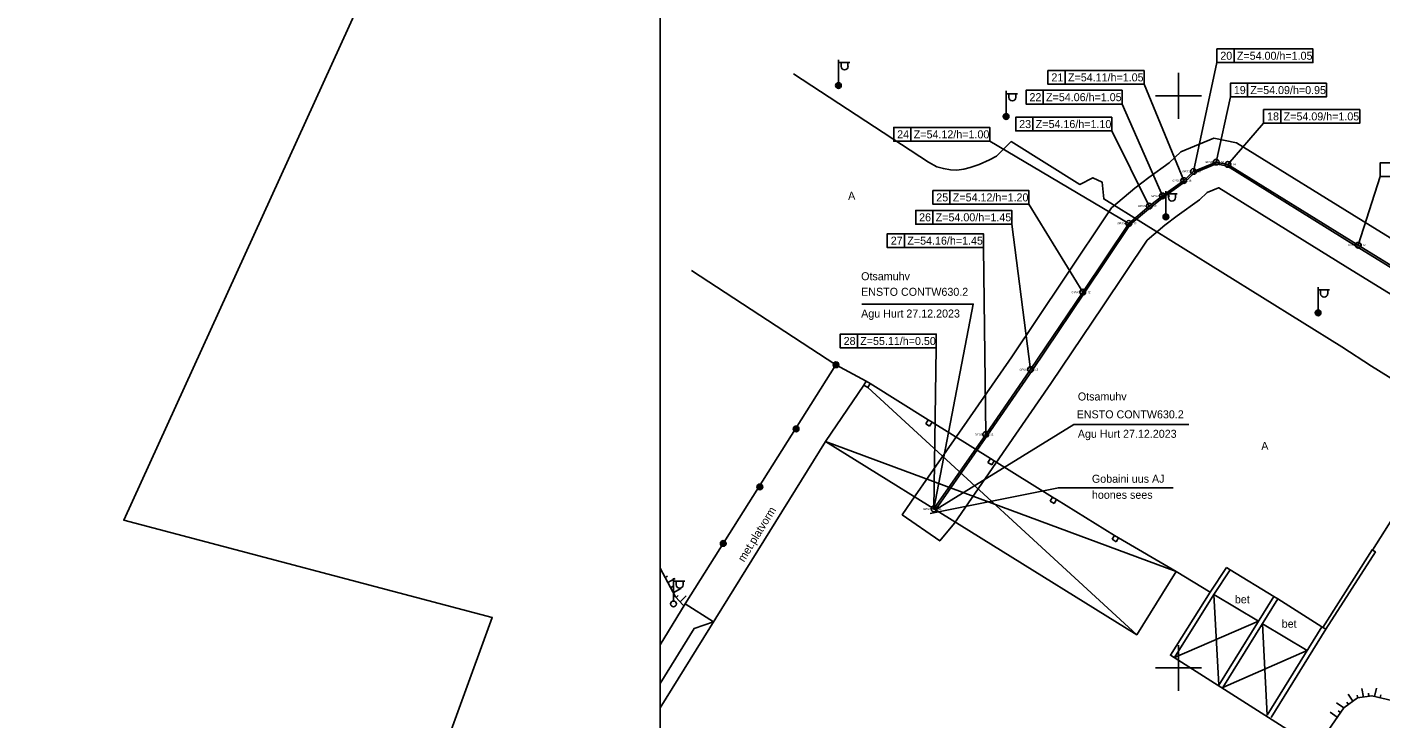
# Model space of a CAD drawing. Extents: x 641649 to 642337, y 6457370 to 6457727.
# Drawn here: x 641649.3 to 641767.7, y 6457595.5 to 6457656 of the extents above; entities that cross this region are included whole.
import ezdxf

# ---------------------------------------------------------------- set-up
doc = ezdxf.new("R2010")
doc.units = 0
for name, color, linetype in [('ABIJOONIS', 7, 'Continuous'), ('HOONE', 7, 'Continuous'), ('HOONEDET', 7, 'Continuous'), ('KOORDPUNKT', 7, 'Continuous'), ('KPKAABEL', 7, 'Continuous'), ('MOOTKORG-EH2000', 7, 'Continuous'), ('MOOTMPUNKT', 7, 'Continuous'), ('MOOTNR', 7, 'Continuous'), ('MOOTPIIR', 7, 'Continuous'), ('MPKAABEL', 7, 'Continuous'), ('PIIR', 7, 'Continuous'), ('POST', 7, 'Continuous'), ('RAJATIS', 7, 'Continuous'), ('RELJEEF', 7, 'Continuous'), ('TEE', 7, 'Continuous'), ('VORK', 7, 'Continuous'), ('VORMISTUS', 7, 'Continuous')]:
    doc.layers.add(name, color=color, linetype=linetype)

msp = doc.modelspace()

# ---------------------------------------------------------------- linework, layer by layer
at = {"layer": 'ABIJOONIS'}
for p, q in [((641754.86, 6457652.9), (641754.86, 6457654.1)), ((641740.09, 6457651.01), (641740.09, 6457652.21)), ((641738.17, 6457649.28), (641738.17, 6457650.48)), ((641756.04, 6457649.9), (641756.04, 6457651.1)), ((641737.27, 6457646.93), (641737.27, 6457648.13)), ((641758.95, 6457647.6), (641758.95, 6457648.8)), ((641726.6, 6457646.03), (641726.6, 6457647.23)), ((641730.02, 6457640.52), (641730.02, 6457641.72)), ((641728.52, 6457638.78), (641728.52, 6457639.98)), ((641726.04, 6457636.74), (641726.04, 6457637.94)), ((641721.92, 6457627.97), (641721.92, 6457629.17))]:
    msp.add_line(p, q, dxfattribs=at)
for points in [[(641751.31, 6457643.39), (641753.36, 6457652.9), (641761.76, 6457652.9), (641761.76, 6457654.1), (641753.36, 6457654.1), (641753.36, 6457652.9)], [(641750.46, 6457642.59), (641746.99, 6457651.01), (641738.59, 6457651.01), (641738.59, 6457652.21), (641746.99, 6457652.21), (641746.99, 6457651.01)], [(641748.6, 6457641.25), (641745.07, 6457649.28), (641736.67, 6457649.28), (641736.67, 6457650.48), (641745.07, 6457650.48), (641745.07, 6457649.28)], [(641753.3, 6457644.21), (641754.54, 6457649.9), (641762.94, 6457649.9), (641762.94, 6457651.1), (641754.54, 6457651.1), (641754.54, 6457649.9)], [(641747.45, 6457640.36), (641744.17, 6457646.93), (641735.77, 6457646.93), (641735.77, 6457648.13), (641744.17, 6457648.13), (641744.17, 6457646.93)], [(641754.33, 6457644), (641757.45, 6457647.6), (641765.85, 6457647.6), (641765.85, 6457648.8), (641757.45, 6457648.8), (641757.45, 6457647.6)], [(641745.65, 6457638.85), (641733.5, 6457646.03), (641725.1, 6457646.03), (641725.1, 6457647.23), (641733.5, 6457647.23), (641733.5, 6457646.03)], [(641765.72, 6457636.94), (641767.63, 6457642.94), (641776.03, 6457642.94), (641776.03, 6457644.14), (641767.63, 6457644.14), (641767.63, 6457642.94)], [(641741.63, 6457632.84), (641736.92, 6457640.52), (641728.52, 6457640.52), (641728.52, 6457641.72), (641736.92, 6457641.72), (641736.92, 6457640.52)], [(641737.07, 6457626.07), (641735.42, 6457638.78), (641727.02, 6457638.78), (641727.02, 6457639.98), (641735.42, 6457639.98), (641735.42, 6457638.78)], [(641733.15, 6457620.41), (641732.94, 6457636.74), (641724.54, 6457636.74), (641724.54, 6457637.94), (641732.94, 6457637.94), (641732.94, 6457636.74)], [(641728.62, 6457613.89), (641732.06, 6457631.79), (641722.3, 6457631.79)], [(641728.62, 6457613.89), (641728.82, 6457627.97), (641720.42, 6457627.97), (641720.42, 6457629.17), (641728.82, 6457629.17), (641728.82, 6457627.97)], [(641728.76, 6457613.8), (641740.85, 6457621.28), (641750.91, 6457621.28)], [(641728.29, 6457613.5), (641739.5, 6457615.75), (641749.55, 6457615.75)]]:
    msp.add_lwpolyline(points, dxfattribs=at)
at = {"layer": 'HOONE'}
msp.add_lwpolyline([(641704.66, 6457596.51), (641719.13, 6457619.78), (641746.35, 6457602.89), (641749.81, 6457608.41), (641752.76, 6457606.63), (641749.3, 6457601.11), (641765.48, 6457590.82)], dxfattribs=at)
at = {"layer": 'HOONEDET'}
for p, q in [((641722.7, 6457625.06), (641722.49, 6457624.72)), ((641722.83, 6457624.51), (641722.49, 6457624.72)), ((641723.04, 6457624.85), (641722.7, 6457625.06)), ((641723.04, 6457624.85), (641722.83, 6457624.51)), ((641728.11, 6457621.68), (641727.9, 6457621.34)), ((641728.24, 6457621.13), (641727.9, 6457621.34)), ((641728.45, 6457621.47), (641728.11, 6457621.68)), ((641728.45, 6457621.47), (641728.24, 6457621.13)), ((641733.55, 6457618.3), (641733.34, 6457617.96)), ((641733.89, 6457618.09), (641733.55, 6457618.3)), ((641733.68, 6457617.75), (641733.34, 6457617.96)), ((641733.89, 6457618.09), (641733.68, 6457617.75)), ((641738.99, 6457614.92), (641738.78, 6457614.58)), ((641739.33, 6457614.71), (641738.99, 6457614.92)), ((641739.33, 6457614.71), (641739.12, 6457614.37)), ((641739.12, 6457614.37), (641738.78, 6457614.58)), ((641744.42, 6457611.58), (641744.21, 6457611.24)), ((641744.55, 6457611.03), (641744.21, 6457611.24)), ((641744.76, 6457611.37), (641744.42, 6457611.58)), ((641744.76, 6457611.37), (641744.55, 6457611.03)), ((641754.19, 6457608.78), (641752.76, 6457606.63)), ((641754.19, 6457608.78), (641754.52, 6457608.56)), ((641754.52, 6457608.56), (641753.09, 6457606.41)), ((641754.52, 6457608.56), (641758.35, 6457606.24)), ((641749.64, 6457600.9), (641753.1, 6457606.42)), ((641753.09, 6457606.41), (641753.54, 6457598.49)), ((641757, 6457604.07), (641753.1, 6457606.42)), ((641758.35, 6457606.24), (641753.54, 6457598.49)), ((641758.69, 6457606.03), (641753.88, 6457598.28)), ((641758.35, 6457606.24), (641758.69, 6457606.03)), ((641758.69, 6457606.03), (641762.55, 6457603.59)), ((641757, 6457604.07), (641749.64, 6457600.9)), ((641757.35, 6457603.86), (641761.26, 6457601.51)), ((641757.35, 6457603.86), (641757.76, 6457595.87)), ((641762.55, 6457603.59), (641757.76, 6457595.87)), ((641762.89, 6457603.38), (641758.1, 6457595.66)), ((641762.55, 6457603.59), (641762.89, 6457603.38)), ((641761.26, 6457601.51), (641753.88, 6457598.28))]:
    msp.add_line(p, q, dxfattribs=at)
for points in [[(641722.49, 6457624.72), (641719.13, 6457619.78)], [(641722.83, 6457624.51), (641746.35, 6457602.89)], [(641723.04, 6457624.85), (641728.11, 6457621.68)], [(641728.45, 6457621.47), (641733.55, 6457618.3)], [(641749.81, 6457608.41), (641719.13, 6457619.78)], [(641733.89, 6457618.09), (641738.99, 6457614.92)], [(641739.33, 6457614.71), (641744.42, 6457611.58)], [(641744.76, 6457611.37), (641749.81, 6457608.41)]]:
    msp.add_lwpolyline(points, dxfattribs=at)
at = {"layer": 'KOORDPUNKT'}
for centre, radius in [((641753.3, 6457644.21), 0.25), ((641753.3, 6457644.21), 0.025), ((641753.3, 6457644.21), 0.0191), ((641753.3, 6457644.21), 0.0221), ((641753.3, 6457644.21), 0.0132), ((641753.3, 6457644.21), 0.0161), ((641753.3, 6457644.21), 0.00726), ((641753.3, 6457644.21), 0.0102), ((641753.3, 6457644.21), 0.0043), ((641754.33, 6457644), 0.25), ((641751.31, 6457643.39), 0.25), ((641751.31, 6457643.39), 0.0161), ((641751.31, 6457643.39), 0.0191), ((641751.31, 6457643.39), 0.0221), ((641751.31, 6457643.39), 0.025), ((641751.31, 6457643.39), 0.00726), ((641751.31, 6457643.39), 0.0102), ((641751.31, 6457643.39), 0.0132), ((641751.31, 6457643.39), 0.0043), ((641754.33, 6457644), 0.0221), ((641754.33, 6457644), 0.025), ((641754.33, 6457644), 0.0102), ((641754.33, 6457644), 0.0132), ((641754.33, 6457644), 0.0161), ((641754.33, 6457644), 0.0191), ((641754.33, 6457644), 0.0043), ((641754.33, 6457644), 0.00726), ((641750.46, 6457642.59), 0.25), ((641750.46, 6457642.59), 0.025), ((641750.46, 6457642.59), 0.0161), ((641750.46, 6457642.59), 0.0191), ((641750.46, 6457642.59), 0.0221), ((641750.46, 6457642.59), 0.0132), ((641750.46, 6457642.59), 0.00726), ((641750.46, 6457642.59), 0.0102), ((641750.46, 6457642.59), 0.0043), ((641748.6, 6457641.25), 0.25), ((641748.6, 6457641.25), 0.025), ((641748.6, 6457641.25), 0.0191), ((641748.6, 6457641.25), 0.0221), ((641748.6, 6457641.25), 0.0132), ((641748.6, 6457641.25), 0.0161), ((641748.6, 6457641.25), 0.00726), ((641748.6, 6457641.25), 0.0102), ((641748.6, 6457641.25), 0.0043), ((641747.45, 6457640.36), 0.25), ((641747.45, 6457640.36), 0.025), ((641747.45, 6457640.36), 0.0161), ((641747.45, 6457640.36), 0.0191), ((641747.45, 6457640.36), 0.0221), ((641747.45, 6457640.36), 0.00726), ((641747.45, 6457640.36), 0.0102), ((641747.45, 6457640.36), 0.0132), ((641747.45, 6457640.36), 0.0043), ((641745.65, 6457638.85), 0.25), ((641745.65, 6457638.85), 0.025), ((641745.65, 6457638.85), 0.0191), ((641745.65, 6457638.85), 0.0221), ((641745.65, 6457638.85), 0.0132), ((641745.65, 6457638.85), 0.0161), ((641745.65, 6457638.85), 0.0102), ((641745.65, 6457638.85), 0.0043), ((641745.65, 6457638.85), 0.00726), ((641765.72, 6457636.94), 0.25), ((641765.72, 6457636.94), 0.0221), ((641765.72, 6457636.94), 0.025), ((641765.72, 6457636.94), 0.0191), ((641765.72, 6457636.94), 0.0132), ((641765.72, 6457636.94), 0.0161), ((641765.72, 6457636.94), 0.0102), ((641765.72, 6457636.94), 0.0043), ((641765.72, 6457636.94), 0.00726), ((641741.63, 6457632.84), 0.25), ((641741.63, 6457632.84), 0.025), ((641741.63, 6457632.84), 0.0161), ((641741.63, 6457632.84), 0.0191), ((641741.63, 6457632.84), 0.0221), ((641741.63, 6457632.84), 0.0132), ((641741.63, 6457632.84), 0.00726), ((641741.63, 6457632.84), 0.0102), ((641741.63, 6457632.84), 0.0043), ((641737.07, 6457626.07), 0.25), ((641737.07, 6457626.07), 0.0221), ((641737.07, 6457626.07), 0.025), ((641737.07, 6457626.07), 0.0191), ((641737.07, 6457626.07), 0.0102), ((641737.07, 6457626.07), 0.0132), ((641737.07, 6457626.07), 0.0161), ((641737.07, 6457626.07), 0.0043), ((641737.07, 6457626.07), 0.00726), ((641733.15, 6457620.41), 0.25), ((641733.15, 6457620.41), 0.0221), ((641733.15, 6457620.41), 0.025), ((641733.15, 6457620.41), 0.0191), ((641733.15, 6457620.41), 0.0132), ((641733.15, 6457620.41), 0.0161), ((641733.15, 6457620.41), 0.00726), ((641733.15, 6457620.41), 0.0102), ((641733.15, 6457620.41), 0.0043), ((641728.62, 6457613.89), 0.25), ((641728.62, 6457613.89), 0.0191), ((641728.62, 6457613.89), 0.0221), ((641728.62, 6457613.89), 0.025), ((641728.62, 6457613.89), 0.0102), ((641728.62, 6457613.89), 0.0132), ((641728.62, 6457613.89), 0.0161), ((641728.62, 6457613.89), 0.0043), ((641728.62, 6457613.89), 0.00726)]:
    msp.add_circle(centre, radius, dxfattribs=at)
at = {"layer": 'KPKAABEL'}
for points in [[(641778.62, 6457629), (641765.72, 6457636.94), (641754.33, 6457644), (641753.3, 6457644.21), (641751.31, 6457643.39), (641750.46, 6457642.59), (641748.6, 6457641.25), (641747.45, 6457640.36), (641745.65, 6457638.85), (641741.63, 6457632.84), (641737.07, 6457626.07), (641733.15, 6457620.41), (641728.62, 6457613.89)], [(641778.55, 6457628.86), (641765.64, 6457636.81), (641754.28, 6457643.85), (641753.31, 6457644.04), (641751.4, 6457643.26), (641750.56, 6457642.47), (641748.7, 6457641.13), (641747.55, 6457640.24), (641745.77, 6457638.74), (641741.76, 6457632.75), (641737.2, 6457625.98), (641733.3, 6457620.35), (641728.76, 6457613.8)]]:
    msp.add_lwpolyline(points, dxfattribs=at)
at = {"layer": 'MOOTMPUNKT'}
for centre in [(641753.3, 6457644.21), (641751.31, 6457643.39), (641754.33, 6457644), (641750.46, 6457642.59), (641748.6, 6457641.25), (641747.45, 6457640.36), (641745.65, 6457638.85), (641765.72, 6457636.94), (641741.63, 6457632.84), (641737.07, 6457626.07), (641733.15, 6457620.41), (641728.62, 6457613.89)]:
    msp.add_circle(centre, 0.025, dxfattribs=at)
at = {"layer": 'MOOTPIIR'}
msp.add_lwpolyline([(641779.61, 6457630.74), (641766.77, 6457638.65), (641755.08, 6457645.88), (641753.1, 6457646.29), (641750.21, 6457645.1), (641749.19, 6457644.14), (641747.41, 6457642.85), (641746.19, 6457641.92), (641744.14, 6457640.2), (641739.97, 6457633.96), (641735.42, 6457627.19), (641731.51, 6457621.55), (641726.98, 6457615.03), (641725.84, 6457613.38), (641729.13, 6457611.1), (641730.4, 6457612.66), (641734.94, 6457619.21), (641738.85, 6457624.85), (641743.42, 6457631.64), (641747.27, 6457637.39), (641748.8, 6457638.68), (641749.89, 6457639.52), (641751.83, 6457640.92), (641752.5, 6457641.55), (641753.51, 6457641.96), (641753.53, 6457641.96), (641764.59, 6457635.11), (641777.56, 6457627.12)], dxfattribs=at)
at = {"layer": 'MPKAABEL'}
for points in [[(641778.62, 6457629), (641765.72, 6457636.94), (641754.33, 6457644), (641753.3, 6457644.21), (641751.31, 6457643.39), (641750.46, 6457642.59), (641748.6, 6457641.25), (641747.45, 6457640.36), (641745.65, 6457638.85), (641741.63, 6457632.84), (641737.07, 6457626.07), (641733.15, 6457620.41), (641728.62, 6457613.89)], [(641778.55, 6457628.86), (641765.64, 6457636.81), (641754.28, 6457643.85), (641753.31, 6457644.04), (641751.4, 6457643.26), (641750.56, 6457642.47), (641748.7, 6457641.13), (641747.55, 6457640.24), (641745.77, 6457638.74), (641741.76, 6457632.75), (641737.2, 6457625.98), (641733.3, 6457620.35), (641728.76, 6457613.8)]]:
    msp.add_lwpolyline(points, dxfattribs=at)
at = {"layer": 'PIIR'}
msp.add_lwpolyline([(641649.31, 6457520.03), (641663.44, 6457540.18), (641670.02, 6457549.58), (641689.99, 6457604.4), (641657.77, 6457612.9), (641701.89, 6457709.56), (641740.69, 6457692.03), (641802.91, 6457663.79), (641804.25, 6457663.12), (641777.44, 6457619.71), (641843.02, 6457579.09), (641847.44, 6457582.99), (641874.2, 6457560.75), (641856.6, 6457533.18), (641813.22, 6457461.93), (641807.71, 6457460.65), (641794.25, 6457469.04), (641785.87, 6457467.11), (641778.8, 6457455.84), (641764.23, 6457464.96), (641751.19, 6457473.31), (641744.24, 6457462.13)], close=True, dxfattribs=at)
at = {"layer": 'POST'}
for p, q in [((641720.26, 6457651.15), (641720.26, 6457653.15)), ((641720.26, 6457652.9), (641721.26, 6457652.9)), ((641720.49, 6457652.57), (641720.49, 6457652.9)), ((641721.1, 6457652.57), (641721.1, 6457652.9)), ((641720.26, 6457650.9), (641720.26, 6457650.9)), ((641734.93, 6457648.43), (641734.93, 6457650.43)), ((641734.93, 6457650.18), (641735.93, 6457650.18)), ((641735.16, 6457649.86), (641735.16, 6457650.18)), ((641735.77, 6457649.86), (641735.77, 6457650.18)), ((641734.93, 6457648.18), (641734.93, 6457648.18)), ((641748.9, 6457639.67), (641748.9, 6457641.67)), ((641748.9, 6457641.42), (641749.9, 6457641.42)), ((641749.13, 6457641.1), (641749.13, 6457641.42)), ((641749.74, 6457641.1), (641749.74, 6457641.42)), ((641748.9, 6457639.42), (641748.9, 6457639.42)), ((641762.21, 6457631.28), (641762.21, 6457633.28)), ((641762.21, 6457633.03), (641763.21, 6457633.03)), ((641762.43, 6457632.7), (641762.43, 6457633.03)), ((641763.05, 6457632.7), (641763.05, 6457633.03)), ((641762.21, 6457631.02), (641762.21, 6457631.02)), ((641705.84, 6457605.84), (641705.84, 6457607.84)), ((641705.84, 6457607.59), (641706.84, 6457607.59)), ((641706.07, 6457607.27), (641706.07, 6457607.59)), ((641706.68, 6457607.27), (641706.68, 6457607.59)), ((641705.84, 6457605.59), (641705.84, 6457605.59))]:
    msp.add_line(p, q, dxfattribs=at)
for centre, radius in [((641720.26, 6457650.9), 0.25), ((641720.26, 6457650.9), 0.225), ((641720.26, 6457650.9), 0.2), ((641720.26, 6457650.9), 0.175), ((641720.26, 6457650.9), 0.15), ((641720.26, 6457650.9), 0.125), ((641720.26, 6457650.9), 0.1), ((641720.26, 6457650.9), 0.075), ((641720.26, 6457650.9), 0.05), ((641720.26, 6457650.9), 0.025), ((641734.93, 6457648.18), 0.25), ((641734.93, 6457648.18), 0.225), ((641734.93, 6457648.18), 0.2), ((641734.93, 6457648.18), 0.175), ((641734.93, 6457648.18), 0.15), ((641734.93, 6457648.18), 0.125), ((641734.93, 6457648.18), 0.1), ((641734.93, 6457648.18), 0.075), ((641734.93, 6457648.18), 0.05), ((641734.93, 6457648.18), 0.025), ((641748.9, 6457639.42), 0.25), ((641748.9, 6457639.42), 0.225), ((641748.9, 6457639.42), 0.2), ((641748.9, 6457639.42), 0.175), ((641748.9, 6457639.42), 0.15), ((641748.9, 6457639.42), 0.125), ((641748.9, 6457639.42), 0.1), ((641748.9, 6457639.42), 0.075), ((641748.9, 6457639.42), 0.05), ((641748.9, 6457639.42), 0.025), ((641762.21, 6457631.02), 0.25), ((641762.21, 6457631.02), 0.225), ((641762.21, 6457631.02), 0.2), ((641762.21, 6457631.02), 0.175), ((641762.21, 6457631.02), 0.15), ((641762.21, 6457631.02), 0.125), ((641762.21, 6457631.02), 0.1), ((641762.21, 6457631.02), 0.075), ((641762.21, 6457631.02), 0.05), ((641762.21, 6457631.02), 0.025), ((641705.84, 6457605.59), 0.25)]:
    msp.add_circle(centre, radius, dxfattribs=at)
for centre in [(641720.8, 6457652.57), (641735.47, 6457649.86), (641749.43, 6457641.1), (641762.74, 6457632.7), (641706.38, 6457607.27)]:
    msp.add_arc(centre, 0.306, 180, 0, dxfattribs=at)
at = {"layer": 'RAJATIS'}
msp.add_lwpolyline([(641706.86, 6457605.59), (641720.05, 6457626.49)], dxfattribs=at)
for centre, radius in [((641720.05, 6457626.49), 0.25), ((641720.05, 6457626.49), 0.225), ((641720.05, 6457626.49), 0.2), ((641720.05, 6457626.49), 0.175), ((641720.05, 6457626.49), 0.15), ((641720.05, 6457626.49), 0.125), ((641720.05, 6457626.49), 0.1), ((641720.05, 6457626.49), 0.075), ((641720.05, 6457626.49), 0.05), ((641720.05, 6457626.49), 0.025), ((641716.56, 6457620.89), 0.25), ((641716.56, 6457620.89), 0.225), ((641716.56, 6457620.89), 0.2), ((641716.56, 6457620.89), 0.175), ((641716.56, 6457620.89), 0.15), ((641716.56, 6457620.89), 0.125), ((641716.56, 6457620.89), 0.1), ((641716.56, 6457620.89), 0.075), ((641716.56, 6457620.89), 0.05), ((641716.56, 6457620.89), 0.025), ((641713.39, 6457615.82), 0.25), ((641713.39, 6457615.82), 0.225), ((641713.39, 6457615.82), 0.2), ((641713.39, 6457615.82), 0.175), ((641713.39, 6457615.82), 0.15), ((641713.39, 6457615.82), 0.125), ((641713.39, 6457615.82), 0.1), ((641713.39, 6457615.82), 0.075), ((641713.39, 6457615.82), 0.05), ((641713.39, 6457615.82), 0.025), ((641710.19, 6457610.88), 0.25), ((641710.19, 6457610.88), 0.225), ((641710.19, 6457610.88), 0.2), ((641710.19, 6457610.88), 0.175), ((641710.19, 6457610.88), 0.15), ((641710.19, 6457610.88), 0.125), ((641710.19, 6457610.88), 0.1), ((641710.19, 6457610.88), 0.075), ((641710.19, 6457610.88), 0.05), ((641710.19, 6457610.88), 0.025)]:
    msp.add_circle(centre, radius, dxfattribs=at)
at = {"layer": 'RELJEEF'}
for p, q in [((641705.11, 6457607.89), (641705.33, 6457608.01)), ((641705.34, 6457607.45), (641706, 6457607.81)), ((641705.58, 6457607.01), (641705.8, 6457607.13)), ((641705.82, 6457606.57), (641706.48, 6457606.93)), ((641706.07, 6457606.15), (641706.26, 6457606.32)), ((641706.41, 6457605.78), (641706.96, 6457606.29)), ((641766.17, 6457597.45), (641766.05, 6457598.19)), ((641767.15, 6457597.51), (641767.33, 6457598.24)), ((641764.45, 6457596.51), (641763.83, 6457596.94)), ((641764.86, 6457596.8), (641764.71, 6457597.01)), ((641765.26, 6457597.09), (641764.83, 6457597.7)), ((641765.68, 6457597.37), (641765.64, 6457597.62)), ((641766.66, 6457597.53), (641766.62, 6457597.78)), ((641767.64, 6457597.4), (641767.7, 6457597.64)), ((641763.88, 6457595.69), (641763.26, 6457596.12)), ((641764.16, 6457596.1), (641763.96, 6457596.24))]:
    msp.add_line(p, q, dxfattribs=at)
for points in [[(641704.66, 6457608.72), (641706.01, 6457606.22), (641706.7, 6457605.47)], [(641762.03, 6457593.02), (641764.45, 6457596.52), (641765.65, 6457597.37), (641766.92, 6457597.57), (641772.15, 6457596.32), (641780.04, 6457592.46), (641788.2, 6457587.27), (641794.44, 6457583.49), (641796.69, 6457582.81), (641797.27, 6457581.4), (641802.34, 6457578.1), (641810.73, 6457572.78), (641811.28, 6457572.02), (641811.32, 6457571.3), (641811.03, 6457570.67)]]:
    msp.add_lwpolyline(points, dxfattribs=at)
at = {"layer": 'TEE'}
for points in [[(641716.34, 6457651.91), (641728.14, 6457644.19), (641728.88, 6457643.8), (641729.44, 6457643.64), (641730.06, 6457643.53), (641730.61, 6457643.51), (641731.22, 6457643.59), (641731.77, 6457643.73), (641732.56, 6457644), (641733.47, 6457644.39), (641734.09, 6457644.72), (641735.36, 6457646), (641741.38, 6457642.25), (641742.52, 6457642.84), (641743.33, 6457642.45), (641743.46, 6457640.99), (641764.28, 6457628.05), (641766.87, 6457626.36), (641779.15, 6457618.76)], [(641707.4, 6457634.73), (641720.05, 6457626.49), (641722.7, 6457625.06)], [(641771.02, 6457616.71), (641766.98, 6457610.3)], [(641762.63, 6457603.54), (641766.93, 6457610.32), (641766.98, 6457610.3), (641767.23, 6457610.14), (641762.89, 6457603.38)], [(641704.66, 6457598.64), (641707.66, 6457603.45), (641709.33, 6457604.02), (641706.86, 6457605.59), (641704.66, 6457602.02)]]:
    msp.add_lwpolyline(points, dxfattribs=at)
at = {"layer": 'VORK'}
for p, q in [((641750, 6457652), (641750, 6457648)), ((641748, 6457650), (641752, 6457650)), ((641750, 6457602), (641750, 6457598)), ((641748, 6457600), (641752, 6457600))]:
    msp.add_line(p, q, dxfattribs=at)
at = {"layer": 'VORMISTUS'}
msp.add_lwpolyline([(641704.66, 6457537.12), (641704.66, 6457680.62), (641902.16, 6457680.62), (641902.16, 6457537.12)], close=True, dxfattribs=at)

# ---------------------------------------------------------------- texts
at = {"layer": 'ABIJOONIS'}
for s, p in [('20', (641753.66, 6457653.15)), ('Z=54.00/h=1.05', (641755.11, 6457653.15)), ('21', (641738.89, 6457651.26)), ('Z=54.11/h=1.05', (641740.34, 6457651.26)), ('22', (641736.97, 6457649.53)), ('Z=54.06/h=1.05', (641738.42, 6457649.53)), ('19', (641754.84, 6457650.15)), ('Z=54.09/h=0.95', (641756.29, 6457650.15)), ('23', (641736.07, 6457647.18)), ('Z=54.16/h=1.10', (641737.52, 6457647.18)), ('18', (641757.75, 6457647.85)), ('Z=54.09/h=1.05', (641759.2, 6457647.85)), ('24', (641725.4, 6457646.28)), ('Z=54.12/h=1.00', (641726.85, 6457646.28)), ('25', (641728.82, 6457640.77)), ('Z=54.12/h=1.20', (641730.27, 6457640.77)), ('26', (641727.32, 6457639.03)), ('Z=54.00/h=1.45', (641728.77, 6457639.03)), ('27', (641724.84, 6457636.99)), ('Z=54.16/h=1.45', (641726.29, 6457636.99)), ('Otsamuhv', (641722.25, 6457633.88)), ('ENSTO CONTW630.2', (641722.25, 6457632.52)), ('Agu Hurt 27.12.2023', (641722.25, 6457630.62)), ('28', (641720.72, 6457628.22)), ('Z=55.11/h=0.50', (641722.17, 6457628.22)), ('Otsamuhv', (641741.2, 6457623.37)), ('ENSTO CONTW630.2', (641741.1, 6457621.81)), ('Agu Hurt 27.12.2023', (641741.2, 6457620.11)), ('Gobaini uus AJ', (641742.43, 6457616.18)), ('hoones sees', (641742.43, 6457614.78))]:
    msp.add_text(s, height=0.7, dxfattribs=at).set_placement(p)
at = {"layer": 'MOOTKORG-EH2000'}
for s, p in [(' 55.04', (641753.3, 6457644.12)), (' 55.05', (641751.31, 6457643.3)), (' 55.14', (641754.33, 6457643.91)), (' 55.16', (641750.46, 6457642.5)), (' 55.11', (641748.6, 6457641.16)), (' 55.26', (641747.45, 6457640.27)), (' 55.12', (641745.65, 6457638.76)), (' 55.30', (641765.72, 6457636.86)), (' 55.32', (641741.63, 6457632.75)), (' 55.45', (641737.07, 6457625.98)), (' 55.61', (641733.15, 6457620.33)), (' 55.61', (641728.62, 6457613.8))]:
    msp.add_text(s, height=0.175, dxfattribs=at).set_placement(p)
at = {"layer": 'MOOTNR'}
for s, p in [('GPS0009 ', (641752.32, 6457644.12)), ('GPS0008 ', (641750.33, 6457643.3)), ('GPS0010 ', (641753.39, 6457643.91)), ('GPS0007 ', (641749.48, 6457642.5)), ('GPS0006 ', (641747.62, 6457641.16)), ('GPS0005 ', (641746.47, 6457640.27)), ('GPS0004 ', (641744.65, 6457638.76)), ('GPS0011 ', (641764.81, 6457636.86)), ('GPS0003 ', (641740.65, 6457632.75)), ('GPS0002 ', (641736.09, 6457625.98)), ('GPS0001 ', (641732.21, 6457620.33)), ('GPS0001 ', (641727.68, 6457613.8))]:
    msp.add_text(s, height=0.175, dxfattribs=at).set_placement(p)
at = {"layer": 'RAJATIS'}
msp.add_text('met.platvorm', height=0.7, rotation=58.4293, dxfattribs=at).set_placement((641712.01, 6457609.2))
at = {"layer": 'TEE'}
for p in [(641721.12, 6457640.9), (641757.25, 6457619.04)]:
    msp.add_text('A', height=0.7, rotation=2.5279, dxfattribs=at).set_placement(p)
for p in [(641754.93, 6457605.64), (641759.03, 6457603.51)]:
    msp.add_text('bet', height=0.7, dxfattribs=at).set_placement(p)

doc.saveas('drawing.dxf')
